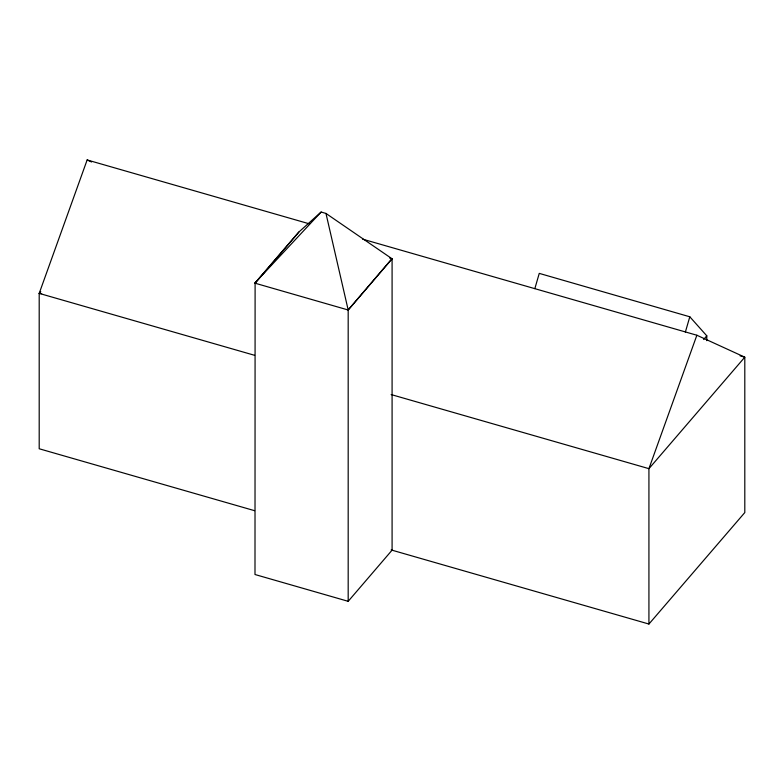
<?xml version="1.0" encoding="UTF-8"?>
<svg xmlns="http://www.w3.org/2000/svg" width="784" height="784" viewBox="0 0 784 784"><rect width="100%" height="100%" fill="white"/><g stroke="black" fill="none" stroke-linecap="round" stroke-linejoin="round"><path stroke-width="1.18" d="M389.766 258.142L392.088 258.808L348.184 309.994L254.996 283.181L298.9 232.005L321.117 212.033L325.968 213.434L392.088 258.808L392.088 550.143L348.184 601.318L254.996 574.515L255.104 283.063M534.845 288.63L539.255 273.381L689.802 316.785L706.786 335.826L706.786 340.677M685.383 332.034L689.802 316.785M254.604 510.688L39.2 448.762L39.2 293.383L87.142 159.956L309.602 223.91M362.571 239.14L696.868 335.238L648.927 468.665L648.927 624.044L391.147 549.937M391.98 258.661L348.184 309.994L348.184 601.318M254.996 283.181L298.9 232.005M703.63 339.511L706.786 335.826M254.604 355.309L39.2 293.383L40.739 291.599M648.927 624.044L744.8 512.56L744.8 357.181L696.868 335.238M255.104 282.789L321.117 212.033M39.2 293.383L41.64 293.608M740.096 355.828L744.8 357.181L648.927 468.665L391.147 394.558M87.142 159.956L91.561 161.984M325.968 213.434L348.184 309.994"/></g></svg>
